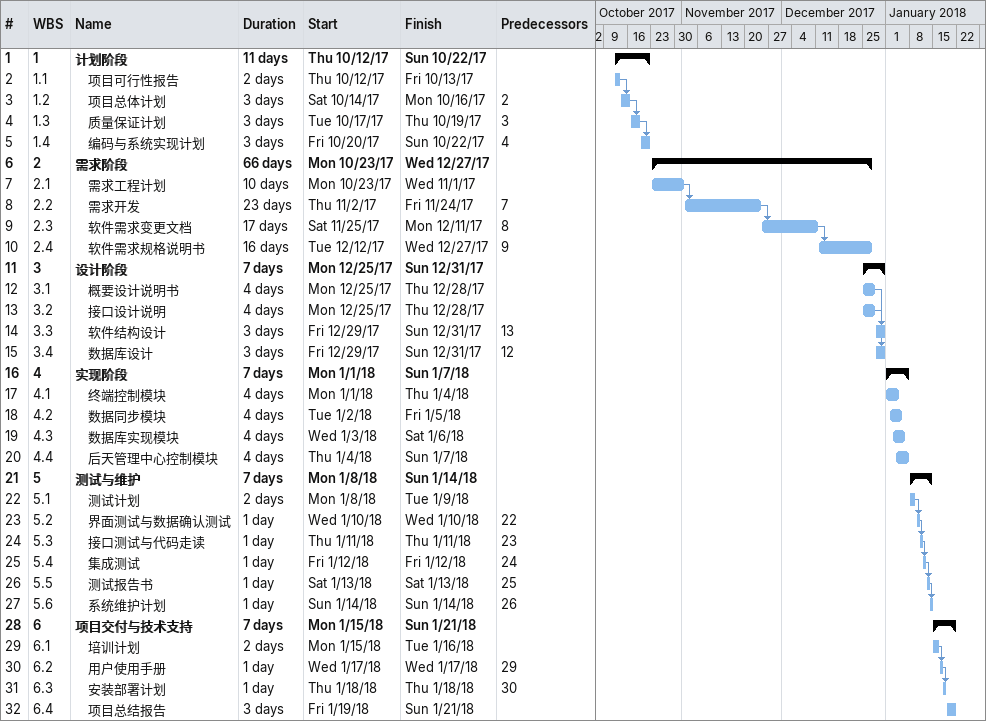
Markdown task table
| ID | WBS | Task | Duration | Start | Finish | Predecessors |
|---|---|---|---|---|---|---|
| 1 | 1 | **计划阶段** | 11d | 2017-10-12 | 2017-10-22 |  |
| 2 | 1.1 | 项目可行性报告 | 2d | 2017-10-12 | 2017-10-13 |  |
| 3 | 1.2 | 项目总体计划 | 3d | 2017-10-14 | 2017-10-16 | 2 |
| 4 | 1.3 | 质量保证计划 | 3d | 2017-10-17 | 2017-10-19 | 3 |
| 5 | 1.4 | 编码与系统实现计划 | 3d | 2017-10-20 | 2017-10-22 | 4 |
| 6 | 2 | **需求阶段** | 66d | 2017-10-23 | 2017-12-27 |  |
| 7 | 2.1 | 需求工程计划 | 10d | 2017-10-23 | 2017-11-01 |  |
| 8 | 2.2 | 需求开发 | 23d | 2017-11-02 | 2017-11-24 | 7 |
| 9 | 2.3 | 软件需求变更文档 | 17d | 2017-11-25 | 2017-12-11 | 8 |
| 10 | 2.4 | 软件需求规格说明书 | 16d | 2017-12-12 | 2017-12-27 | 9 |
| 11 | 3 | **设计阶段** | 7d | 2017-12-25 | 2017-12-31 |  |
| 12 | 3.1 | 概要设计说明书 | 4d | 2017-12-25 | 2017-12-28 |  |
| 13 | 3.2 | 接口设计说明 | 4d | 2017-12-25 | 2017-12-28 |  |
| 14 | 3.3 | 软件结构设计 | 3d | 2017-12-29 | 2017-12-31 | 13 |
| 15 | 3.4 | 数据库设计 | 3d | 2017-12-29 | 2017-12-31 | 12 |
| 16 | 4 | **实现阶段** | 7d | 2018-01-01 | 2018-01-07 |  |
| 17 | 4.1 | 终端控制模块 | 4d | 2018-01-01 | 2018-01-04 |  |
| 18 | 4.2 | 数据同步模块 | 4d | 2018-01-02 | 2018-01-05 |  |
| 19 | 4.3 | 数据库实现模块 | 4d | 2018-01-03 | 2018-01-06 |  |
| 20 | 4.4 | 后天管理中心控制模块 | 4d | 2018-01-04 | 2018-01-07 |  |
| 21 | 5 | **测试与维护** | 7d | 2018-01-08 | 2018-01-14 |  |
| 22 | 5.1 | 测试计划 | 2d | 2018-01-08 | 2018-01-09 |  |
| 23 | 5.2 | 界面测试与数据确认测试 | 1d | 2018-01-10 | 2018-01-10 | 22 |
| 24 | 5.3 | 接口测试与代码走读 | 1d | 2018-01-11 | 2018-01-11 | 23 |
| 25 | 5.4 | 集成测试 | 1d | 2018-01-12 | 2018-01-12 | 24 |
| 26 | 5.5 | 测试报告书 | 1d | 2018-01-13 | 2018-01-13 | 25 |
| 27 | 5.6 | 系统维护计划 | 1d | 2018-01-14 | 2018-01-14 | 26 |
| 28 | 6 | **项目交付与技术支持** | 7d | 2018-01-15 | 2018-01-21 |  |
| 29 | 6.1 | 培训计划 | 2d | 2018-01-15 | 2018-01-16 |  |
| 30 | 6.2 | 用户使用手册 | 1d | 2018-01-17 | 2018-01-17 | 29 |
| 31 | 6.3 | 安装部署计划 | 1d | 2018-01-18 | 2018-01-18 | 30 |
| 32 | 6.4 | 项目总结报告 | 3d | 2018-01-19 | 2018-01-21 |  |
